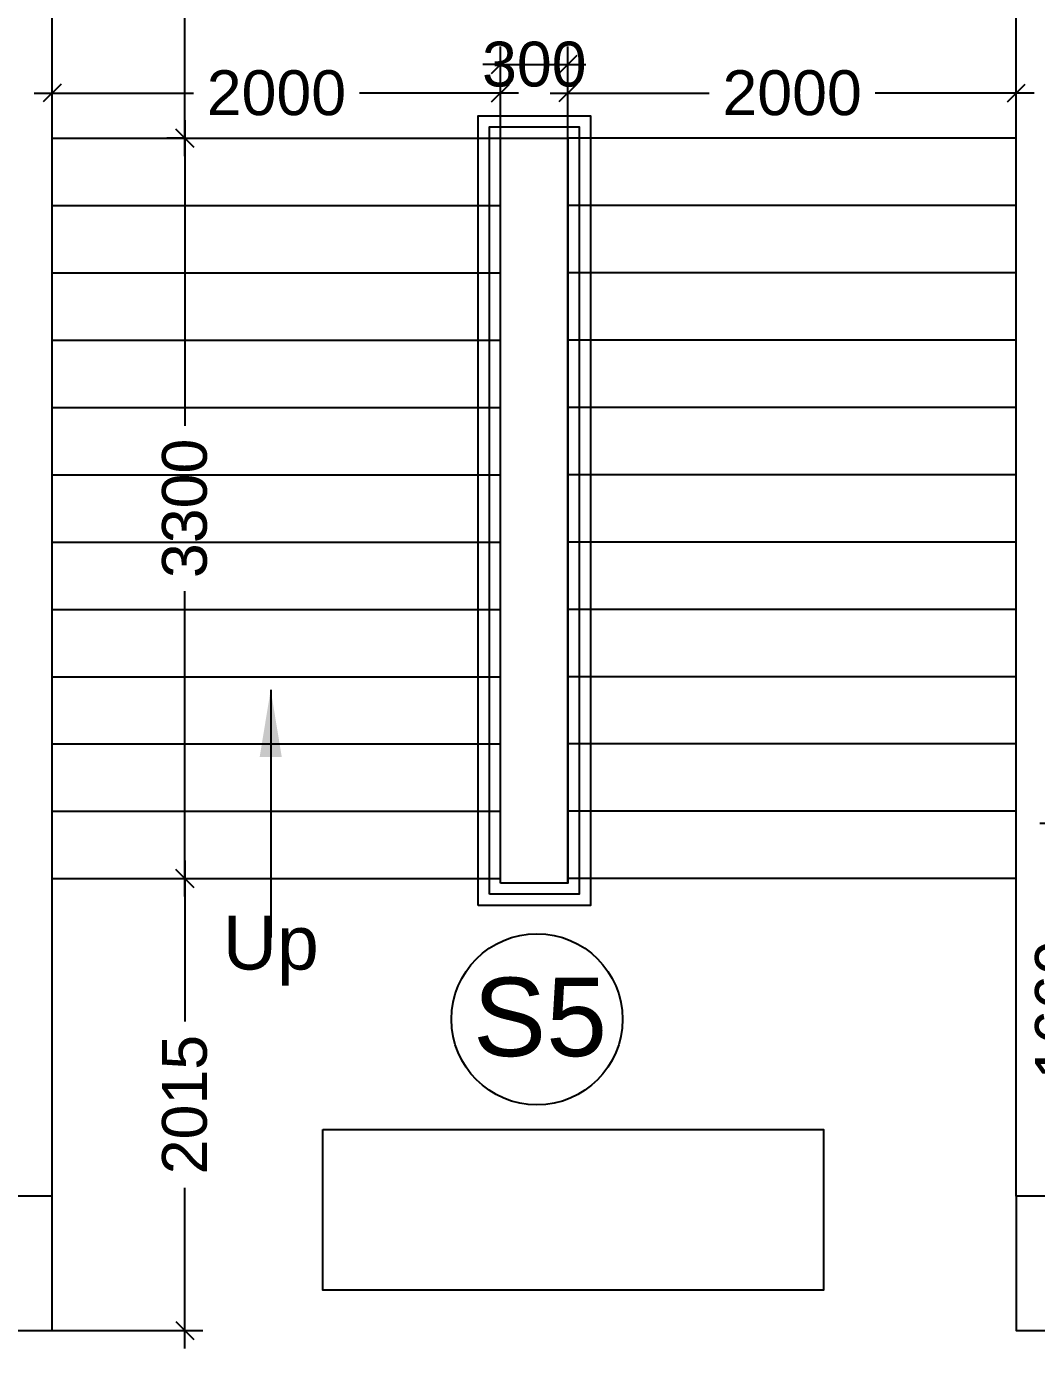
# Model space of a CAD drawing. Extents: x 7620542 to 7843793, y -6476226 to -6093835.
# Drawn here: x 7756275 to 7760779, y -6386100 to -6380207 of the extents above; entities that cross this region are included whole.
import ezdxf
from ezdxf.enums import TextEntityAlignment as Align

# ---------------------------------------------------------------- set-up
doc = ezdxf.new("R2010")
doc.units = 0
doc.header["$LTSCALE"] = 600
doc.header["$MEASUREMENT"] = 0
doc.header["$PDMODE"] = 35
doc.layers.get('0').update_dxf_attribs({"linetype": 'CONTINUOUS'})
doc.layers.get('Defpoints').update_dxf_attribs({"linetype": 'CONTINUOUS'})
for name, color, linetype in [('LA-column', 3, 'CONTINUOUS'), ('Railing', 21, 'CONTINUOUS'), ('Staircase', 7, 'CONTINUOUS'), ('Stairscase', 7, 'CONTINUOUS'), ('STEPS', 7, 'CONTINUOUS'), ('Walls', 7, 'CONTINUOUS'), ('Working Dim', 5, 'CONTINUOUS')]:
    doc.layers.add(name, color=color, linetype=linetype)
doc.styles.add('ari', font='arial.ttf')
doc.styles.add('ARIAL', font='arial.ttf')
doc.dimstyles.new('int. dim', dxfattribs={"dimtxt": 450, "dimasz": 80, "dimexe": 80, "dimexo": 0, "dimgap": 70, "dimtad": 0, "dimdec": 0, "dimzin": 12, "dimdsep": 46, "dimtxsty": 'ari', "dimblk": 'OBLIQUE', "dimcen": 2, "dimdle": 80, "dimclrd": 256, "dimclre": 256, "dimclrt": 6, "dimadec": 0, "dimazin": 0, "dimtfac": 1, "dimtdec": 0, "dimtix": 1, "dimtmove": 2, "dimatfit": 3, "dimfxl": 1, "dimtolj": 1, "dimtzin": 0, "dimlwd": -1, "dimlwe": -1, "dimarcsym": 0})

# ---------------------------------------------------------------- blocks, each defined once
blk = doc.blocks.new('_Oblique')
at = {"color": 0, "linetype": 'ByBlock', "lineweight": -2}
blk.add_line((-0.5, -0.5), (0.5, 0.5), dxfattribs=at)
blk = doc.blocks.new('*D958')
at = {"layer": 'Defpoints', "color": 0, "transparency": 16777216}
for p in [(7756389.9, -6380503.7), (7756389.9, -6380705, 14.8), (7758389.5, -6380705, 1)]:
    blk.add_point(p, dxfattribs=at)
at = {"layer": 'Working Dim', "transparency": 16777216}
for p, q in [((7756389.9, -6380705), (7756389.9, -6380423.7)), ((7758389.5, -6380705), (7758389.5, -6380423.7)), ((7756309.9, -6380503.7), (7757019.7, -6380503.7)), ((7758469.5, -6380503.7), (7757759.7, -6380503.7))]:
    blk.add_line(p, q, dxfattribs=at)
at = {"layer": 'Working Dim', "transparency": 16777216, "xscale": 80, "yscale": 80, "zscale": 80, "rotation": 180}
blk.add_blockref('_Oblique', (7756389.9, -6380503.7), dxfattribs=at)
at = {"layer": 'Working Dim', "transparency": 16777216, "xscale": 80, "yscale": 80, "zscale": 80}
blk.add_blockref('_Oblique', (7758389.5, -6380503.7), dxfattribs=at)
at = {"layer": 'Working Dim', "color": 6, "transparency": 16777216, "insert": (7757389.7, -6380503.7), "char_height": 200, "attachment_point": 5, "style": 'ari'}
blk.add_mtext('\\A1;2000', dxfattribs=at)
blk = doc.blocks.new('*D959')
at = {"layer": 'Defpoints', "color": 0, "transparency": 16777216}
for p in [(7760689.1, -6380503.7), (7758689.7, -6380705, 1), (7760689.1, -6380705, 14.8)]:
    blk.add_point(p, dxfattribs=at)
at = {"layer": 'Working Dim', "transparency": 16777216}
for p, q in [((7758689.7, -6380705), (7758689.7, -6380423.7)), ((7760689.1, -6380705), (7760689.1, -6380423.7)), ((7758609.7, -6380503.7), (7759319.4, -6380503.7)), ((7760769.1, -6380503.7), (7760059.4, -6380503.7))]:
    blk.add_line(p, q, dxfattribs=at)
at = {"layer": 'Working Dim', "transparency": 16777216, "xscale": 80, "yscale": 80, "zscale": 80, "rotation": 180}
blk.add_blockref('_Oblique', (7758689.7, -6380503.7), dxfattribs=at)
at = {"layer": 'Working Dim', "transparency": 16777216, "xscale": 80, "yscale": 80, "zscale": 80}
blk.add_blockref('_Oblique', (7760689.1, -6380503.7), dxfattribs=at)
at = {"layer": 'Working Dim', "color": 6, "transparency": 16777216, "insert": (7759689.4, -6380503.7), "char_height": 200, "attachment_point": 5, "style": 'ari'}
blk.add_mtext('\\A1;2000', dxfattribs=at)
blk = doc.blocks.new('*D960')
at = {"layer": 'Defpoints', "color": 0, "transparency": 16777216}
for p in [(7758689.7, -6380376.2), (7758389.5, -6380705), (7758689.7, -6380705, 1)]:
    blk.add_point(p, dxfattribs=at)
at = {"layer": 'Working Dim', "transparency": 16777216}
for p, q in [((7758389.5, -6380705), (7758389.5, -6380296.2)), ((7758689.7, -6380705), (7758689.7, -6380296.2)), ((7758389.5, -6380376.2), (7758309.5, -6380376.2)), ((7758389.5, -6380376.2), (7758689.7, -6380376.2)), ((7758689.7, -6380376.2), (7758769.7, -6380376.2))]:
    blk.add_line(p, q, dxfattribs=at)
at = {"layer": 'Working Dim', "transparency": 16777216, "xscale": 80, "yscale": 80, "zscale": 80}
blk.add_blockref('_Oblique', (7758389.5, -6380376.2), dxfattribs=at)
at = {"layer": 'Working Dim', "transparency": 16777216, "xscale": 80, "yscale": 80, "zscale": 80, "rotation": 180}
blk.add_blockref('_Oblique', (7758689.7, -6380376.2), dxfattribs=at)
at = {"layer": 'Working Dim', "color": 6, "transparency": 16777216, "insert": (7758539.6, -6380376.2), "char_height": 200, "attachment_point": 5, "style": 'ari'}
blk.add_mtext('\\A1;300', dxfattribs=at)
blk = doc.blocks.new('*D961')
at = {"layer": 'Defpoints', "color": 0, "transparency": 16777216}
for p in [(7756389.9, -6384005, 1), (7756980.9, -6384005), (7756389.9, -6386019.6)]:
    blk.add_point(p, dxfattribs=at)
at = {"layer": 'Working Dim', "transparency": 16777216}
for p, q in [((7756980.9, -6383925), (7756980.9, -6384641.2)), ((7756389.9, -6384005), (7757060.9, -6384005)), ((7756980.9, -6386099.6), (7756980.9, -6385383.4)), ((7756389.9, -6386019.6), (7757060.9, -6386019.6))]:
    blk.add_line(p, q, dxfattribs=at)
at = {"layer": 'Working Dim', "transparency": 16777216, "xscale": 80, "yscale": 80, "zscale": 80}
for p, rotation in [((7756980.9, -6384005), 90), ((7756980.9, -6386019.6), 270)]:
    blk.add_blockref('_Oblique', p, dxfattribs=dict(at, rotation=rotation))
at = {"layer": 'Working Dim', "color": 6, "transparency": 16777216, "insert": (7756980.9, -6385012.3), "char_height": 200, "attachment_point": 5, "rotation": 90, "style": 'ari'}
blk.add_mtext('\\A1;2015', dxfattribs=at)
blk = doc.blocks.new('*D962')
at = {"layer": 'Defpoints', "color": 0, "transparency": 16777216}
for p in [(7756980.9, -6380705, 1), (7756980.9, -6380705), (7756389.9, -6384005, 1)]:
    blk.add_point(p, dxfattribs=at)
at = {"layer": 'Working Dim', "transparency": 16777216}
for p, q in [((7756980.9, -6380625), (7756980.9, -6381986.8)), ((7756980.9, -6380705), (7756900.9, -6380705)), ((7756980.9, -6384085), (7756980.9, -6382723.3)), ((7756389.9, -6384005), (7757060.9, -6384005))]:
    blk.add_line(p, q, dxfattribs=at)
at = {"layer": 'Working Dim', "transparency": 16777216, "xscale": 80, "yscale": 80, "zscale": 80}
for p, rotation in [((7756980.9, -6380705), 90), ((7756980.9, -6384005), 270)]:
    blk.add_blockref('_Oblique', p, dxfattribs=dict(at, rotation=rotation))
at = {"layer": 'Working Dim', "color": 6, "transparency": 16777216, "insert": (7756980.9, -6382355), "char_height": 200, "attachment_point": 5, "rotation": 90, "style": 'ari'}
blk.add_mtext('\\A1;3300', dxfattribs=at)
blk = doc.blocks.new('*D963')
at = {"layer": 'Defpoints', "color": 0, "transparency": 16777216}
for p in [(7756980.9, -6378704.6, 14.8), (7756980.9, -6378704.6), (7756980.9, -6380705, 1)]:
    blk.add_point(p, dxfattribs=at)
at = {"layer": 'Working Dim', "transparency": 16777216}
for p, q in [((7756980.9, -6378624.6), (7756980.9, -6379334.8)), ((7756980.9, -6378704.6), (7756900.9, -6378704.6)), ((7756980.9, -6380785), (7756980.9, -6380074.8)), ((7756980.9, -6380705), (7756900.9, -6380705))]:
    blk.add_line(p, q, dxfattribs=at)
at = {"layer": 'Working Dim', "transparency": 16777216, "xscale": 80, "yscale": 80, "zscale": 80}
for p, rotation in [((7756980.9, -6378704.6), 90), ((7756980.9, -6380705), 270)]:
    blk.add_blockref('_Oblique', p, dxfattribs=dict(at, rotation=rotation))
at = {"layer": 'Working Dim', "color": 6, "transparency": 16777216, "insert": (7756980.9, -6379704.8), "char_height": 200, "attachment_point": 5, "rotation": 90, "style": 'ari'}
blk.add_mtext('\\A1;2000', dxfattribs=at)
blk = doc.blocks.new('*D1989')
at = {"layer": 'Defpoints', "color": 0, "transparency": 16777216}
for p in [(7760873.7, -6383760.1), (7761209.2, -6383760.1, 26.4), (7761209.2, -6385420.1, 36.1)]:
    blk.add_point(p, dxfattribs=at)
at = {"layer": 'Working Dim', "transparency": 16777216}
for p, q in [((7760873.7, -6383680.1), (7760873.7, -6384231.2)), ((7761209.2, -6383760.1), (7760793.7, -6383760.1)), ((7760873.7, -6385500.1), (7760873.7, -6384949)), ((7761209.2, -6385420.1), (7760793.7, -6385420.1))]:
    blk.add_line(p, q, dxfattribs=at)
at = {"layer": 'Working Dim', "transparency": 16777216, "xscale": 80, "yscale": 80, "zscale": 80}
for p, rotation in [((7760873.7, -6383760.1), 90), ((7760873.7, -6385420.1), 270)]:
    blk.add_blockref('_Oblique', p, dxfattribs=dict(at, rotation=rotation))
at = {"layer": 'Working Dim', "color": 6, "transparency": 16777216, "insert": (7760873.7, -6384590.1), "char_height": 200, "attachment_point": 5, "rotation": 90, "style": 'ari'}
blk.add_mtext('\\A1;1660', dxfattribs=at)

msp = doc.modelspace()

# ---------------------------------------------------------------- linework, layer by layer
msp.add_circle((7758551.642, -6384632.029, -14.83), 381.426)
at = {"layer": 'LA-column', "color": 2}
for points, elevation in [([(7756389.91, -6386019.685), (7756389.91, -6385419.685), (7755789.91, -6385419.685), (7755789.91, -6386019.685)], -9.699), ([(7761289.112, -6386019.685), (7761289.112, -6385419.685), (7760689.112, -6385419.685), (7760689.112, -6386019.685)], -13.799)]:
    msp.add_lwpolyline(points, close=True, dxfattribs=dict(at, elevation=elevation))
at = {"layer": 'Railing', "linetype": 'Continuous'}
msp.add_line((7760689.113, -6385419.722, -14.83), (7760689.113, -6378704.679, -14.83), dxfattribs=at)
at = {"layer": 'Railing', "linetype": 'Continuous', "elevation": -33.312}
for points in [[(7758289.461, -6384125.002), (7758289.461, -6380605.026), (7758789.731, -6380605.026), (7758789.731, -6384125.002)], [(7758339.462, -6384075.002), (7758339.462, -6380655.027), (7758739.73, -6380655.027), (7758739.73, -6384075.002)]]:
    msp.add_lwpolyline(points, close=True, dxfattribs=at)
at = {"layer": 'Stairscase', "color": 7, "linetype": 'Continuous'}
for p, q in [((7756389.462, -6380705.027, -33.312), (7758389.462, -6380705.027, -33.312)), ((7758389.462, -6384025.001, -33.312), (7758389.462, -6380705.027, -33.312)), ((7758689.73, -6384025.001, -33.312), (7758689.73, -6380705.027, -33.312)), ((7760689.73, -6380705.027, -33.312), (7758689.73, -6380705.027, -33.312)), ((7756389.462, -6381005.027, -33.312), (7758389.462, -6381005.027, -33.312)), ((7760689.73, -6381005.027, -33.312), (7758689.73, -6381005.027, -33.312)), ((7756389.462, -6381305.027, -33.312), (7758389.462, -6381305.027, -33.312)), ((7760689.73, -6381305.027, -33.312), (7758689.73, -6381305.027, -33.312)), ((7756389.462, -6381605.027, -33.312), (7758389.462, -6381605.027, -33.312)), ((7760689.73, -6381605.027, -33.312), (7758689.73, -6381605.027, -33.312)), ((7756389.462, -6381905.027, -33.312), (7758389.462, -6381905.027, -33.312)), ((7760689.73, -6381905.027, -33.312), (7758689.73, -6381905.027, -33.312)), ((7756389.462, -6382205.027, -33.312), (7758389.462, -6382205.027, -33.312)), ((7760689.727, -6382205.027, -33.312), (7758689.73, -6382205.027, -33.312)), ((7756389.462, -6382505.027, -33.312), (7758389.462, -6382505.027, -33.312)), ((7760689.73, -6382505.027, -33.312), (7758689.73, -6382505.027, -33.312)), ((7756389.462, -6382805.027, -33.312), (7758389.462, -6382805.027, -33.312)), ((7760689.73, -6382805.027, -33.312), (7758689.73, -6382805.027, -33.312)), ((7756389.462, -6383105.027, -33.312), (7758389.462, -6383105.027, -33.312)), ((7760689.73, -6383105.027, -33.312), (7758689.73, -6383105.027, -33.312)), ((7756389.462, -6383405.027, -33.312), (7758389.462, -6383405.027, -33.312)), ((7760689.73, -6383405.027, -33.312), (7758689.73, -6383405.027, -33.312)), ((7756389.462, -6383705.027, -33.312), (7758389.462, -6383705.027, -33.312)), ((7760689.73, -6383705.027, -33.312), (7758689.73, -6383705.027, -33.312)), ((7756389.462, -6384005.027, -33.312), (7758389.462, -6384005.027, -33.312)), ((7760689.73, -6384005.027, -33.312), (7758689.73, -6384005.027, -33.312))]:
    msp.add_line(p, q, dxfattribs=at)
at = {"layer": 'Stairscase', "color": 7, "linetype": 'Continuous', "elevation": -33.312}
msp.add_lwpolyline([(7758389.462, -6384025.001), (7758389.462, -6380705.027), (7758689.73, -6380705.027), (7758689.73, -6384025.001)], close=True, dxfattribs=at)
at = {"layer": 'STEPS', "elevation": -14.83}
msp.add_lwpolyline([(7757597.33, -6385123.33), (7759828.978, -6385123.33), (7759828.978, -6385838.911), (7757597.33, -6385838.911)], close=True, dxfattribs=at)
at = {"layer": 'Walls', "linetype": 'Continuous'}
msp.add_line((7756389.909, -6385419.427, -14.83), (7756389.909, -6378704.759, -14.83), dxfattribs=at)

# ---------------------------------------------------------------- texts
at = {"layer": 'Staircase', "color": 7, "linetype": 'Continuous', "style": 'ARIAL'}
msp.add_text('Up', height=240, dxfattribs=at).set_placement((7757364.5, -6384410.369, -14.83), align=Align.CENTER)
at = {"layer": 'STEPS', "color": 6, "style": 'ARIAL'}
msp.add_text('S5', height=350, dxfattribs=at).set_placement((7758565.37, -6384796.412, -14.83), align=Align.CENTER)

# ---------------------------------------------------------------- dimensions: what is measured, and where the dimension line sits
at = {"layer": 'Working Dim'}
for base, p1, p2, picture, middle in [((7756980.926, -6378704.626, -34.343), (7756980.926, -6380705.027, -33.312), (7756980.926, -6378704.626, -19.512), '*D963', (7756980.926, -6379704.827, -34.343)), ((7756980.926, -6380705.027, -34.343), (7756389.909, -6384005.027, -33.312), (7756980.926, -6380705.027, -33.312), '*D962', (7756980.926, -6382355.027, -34.343)), ((7760873.711, -6383760.142, -9.699), (7761209.195, -6385420.091, 26.437), (7761209.195, -6383760.142, 16.673), '*D1989', (7760873.711, -6384590.117, -9.699)), ((7756980.926, -6384005.027, -34.343), (7756389.909, -6386019.589, -34.343), (7756389.909, -6384005.027, -33.312), '*D961', (7756980.926, -6385012.308, -34.343))]:
    dim = msp.add_linear_dim(base=base, p1=p1, p2=p2, angle=90, dimstyle='int. dim', override={"dimtxt": 200}, dxfattribs=at)
    dim.commit()
    dim.dimension.update_dxf_attribs({"geometry": picture, "text_midpoint": middle})
for base, p1, p2, picture, middle in [((7758689.73, -6380376.154, -34.343), (7758389.497, -6380705.027, -34.343), (7758689.73, -6380705.027, -33.312), '*D960', (7758539.614, -6380376.154, -34.343)), ((7756389.909, -6380503.745, -34.343), (7758389.497, -6380705.027, -33.312), (7756389.909, -6380705.027, -19.512), '*D958', (7757389.703, -6380503.745, -34.343))]:
    dim = msp.add_linear_dim(base=base, p1=p1, p2=p2, dimstyle='int. dim', override={"dimtxt": 200}, dxfattribs=at)
    dim.commit()
    dim.dimension.update_dxf_attribs({"geometry": picture, "text_midpoint": middle})
dim = msp.add_linear_dim(base=(7760689.107, -6380503.745, -34.343), p1=(7758689.73, -6380705.027, -33.312), p2=(7760689.107, -6380705.027, -19.512), text='2000', dimstyle='int. dim', override={"dimtxt": 200}, dxfattribs=at)
dim.commit()
dim.dimension.update_dxf_attribs({"geometry": '*D959', "text_midpoint": (7759689.419, -6380503.745, -34.343)})

# ---------------------------------------------------------------- leaders
at = {"layer": 'Staircase', "color": 7, "linetype": 'Continuous'}
msp.add_leader([(7757364.285, -6383163.339, -11.41), (7757364.285, -6384267.568, -11.41)], dimstyle='int. dim', override={"dimasz": 300, "dimgap": 70, "dimtad": 0, "dimclrd": 256}, dxfattribs=at)

doc.saveas('drawing.dxf')
